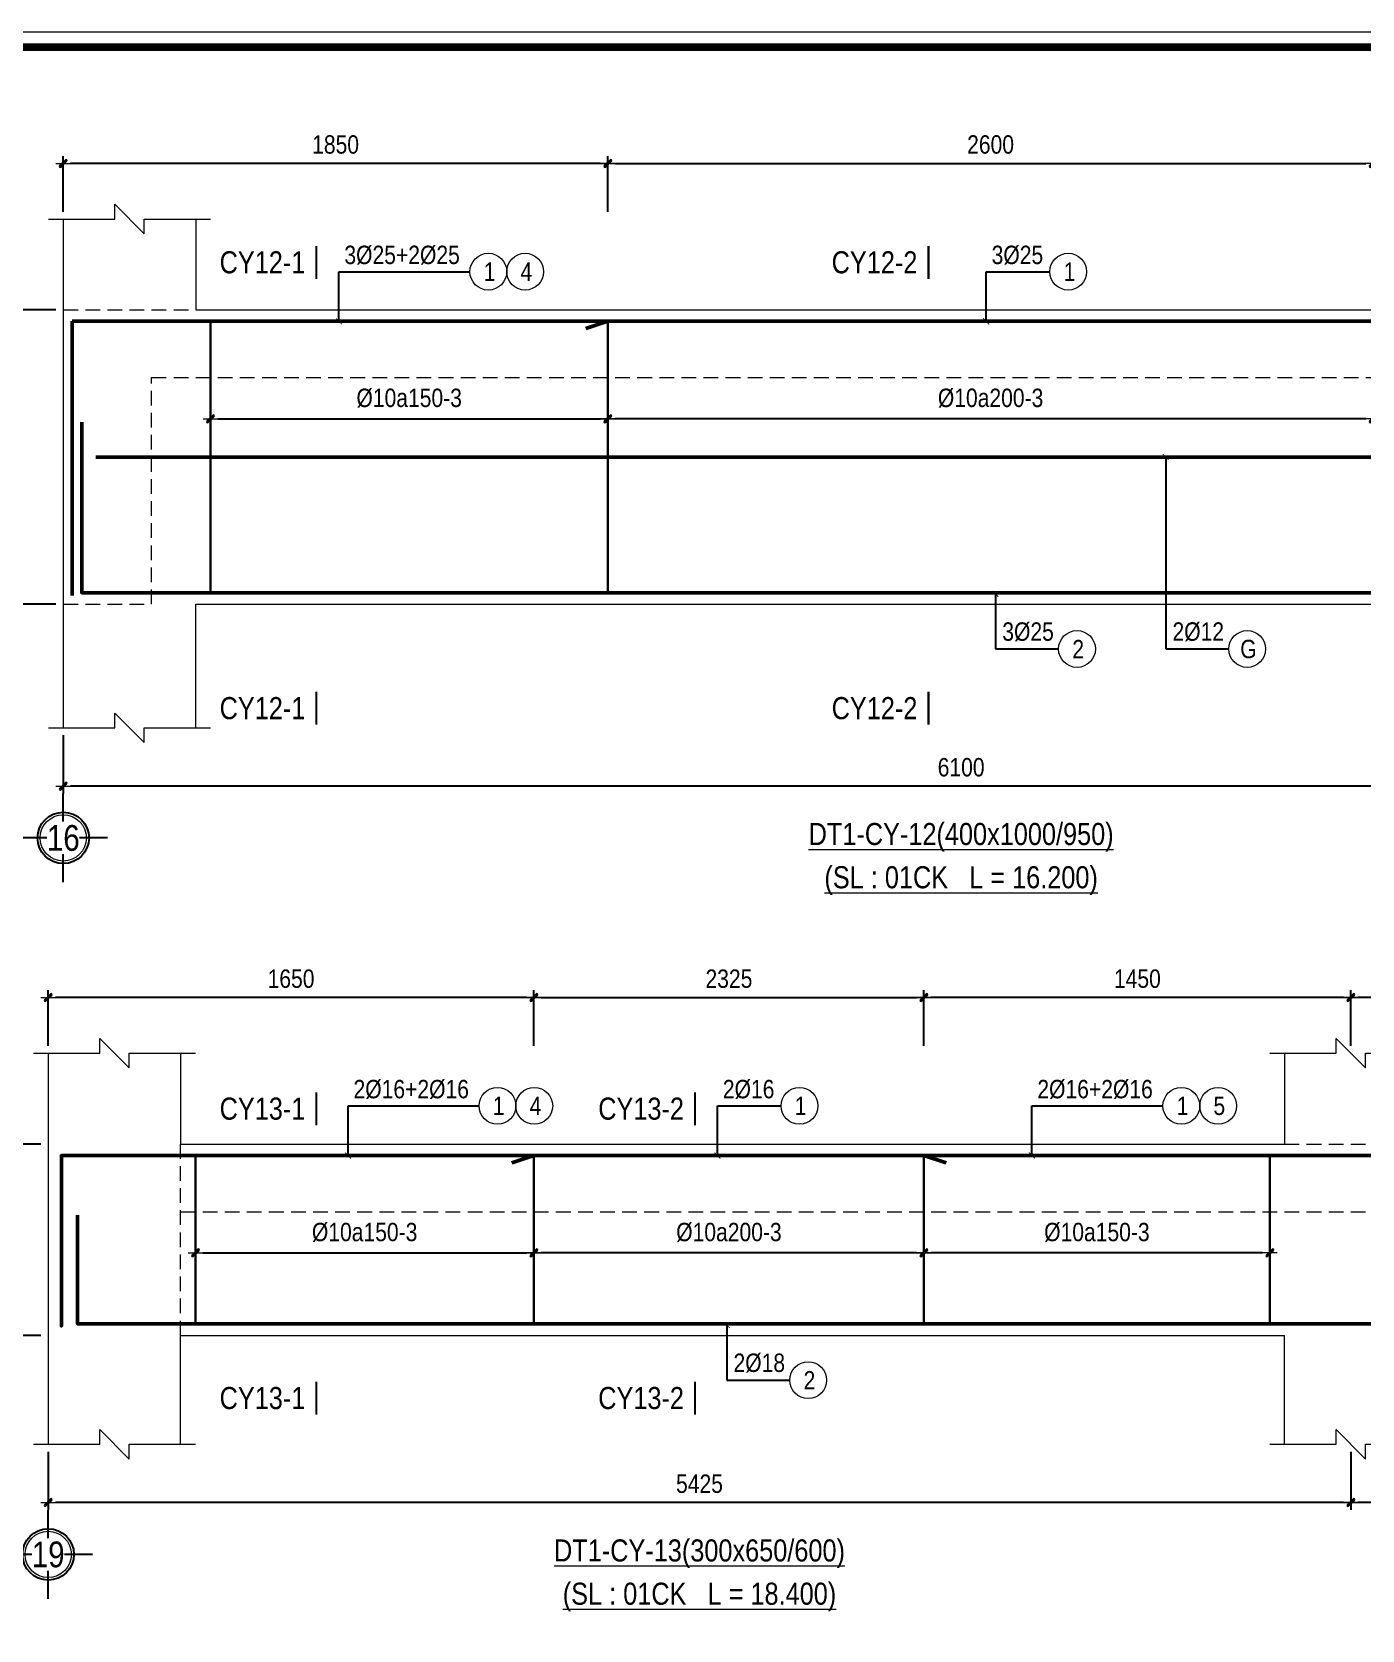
# Model space of a CAD drawing. Header units: millimetres. Extents: x 397144 to 8960116, y 345581 to 674207.
# Drawn here: x 5063751 to 5068269, y 611679 to 617107 of the extents above; entities that cross this region are included whole.
import ezdxf
from ezdxf.enums import TextEntityAlignment as Align

# ---------------------------------------------------------------- set-up
doc = ezdxf.new("R2010")
doc.units = ezdxf.units.MM
doc.header["$PDSIZE"] = -10
doc.linetypes.add('HIDDEN', pattern=[0.375, 0.25, -0.125])
doc.layers.get('0').update_dxf_attribs({"linetype": 'CONTINUOUS'})
doc.layers.get('Defpoints').update_dxf_attribs({"color": 12, "linetype": 'CONTINUOUS'})
for name, color, linetype, lineweight in [('2', 2, 'CONTINUOUS', 20), ('CDAI', 8, 'CONTINUOUS', 30), ('CTHEP', 2, 'CONTINUOUS', 50), ('DBAO', 3, 'CONTINUOUS', 20), ('DGIONG', 4, 'CONTINUOUS', 13), ('KTH', 150, 'CONTINUOUS', 5), ('Net khuat', 8, 'HIDDEN', 13), ('STICK', 1, 'CONTINUOUS', 9), ('TEXT', 7, 'CONTINUOUS', 15)]:
    doc.layers.add(name, color=color, linetype=linetype, lineweight=lineweight)
doc.layers.add('8', color=8, linetype='CONTINUOUS')
doc.styles.add('HELVECONDENSE', font='VHELVCN_0.TTF')
doc.styles.add('Star-HelCon', font='VHELVCN_0.TTF')
doc.styles.add('TTP-HelCon', font='VHELVCN_0.TTF')
doc.styles.add('VNI-HELVE-CONDENSE', font='VHELVCN_0.TTF')
doc.dimstyles.new('kc-25', dxfattribs={"dimtxt": 62.5, "dimasz": 20, "dimexe": 20, "dimexo": 50, "dimgap": 25, "dimtad": 3, "dimdec": 0, "dimzin": 0, "dimdsep": 46, "dimtxsty": 'VNI-HELVE-CONDENSE', "dimblk": 'DIM', "dimcen": 2.5, "dimclrd": 256, "dimclre": 154, "dimclrt": 7, "dimaunit": 1, "dimadec": 0, "dimazin": 0, "dimtfac": 1, "dimtdec": 0, "dimtix": 1, "dimtmove": 0, "dimatfit": 3, "dimldrblk": 'DOT', "dimfxl": 1, "dimtolj": 1, "dimtzin": 0, "dimarcsym": 0})
doc.dimstyles.new('TTP-25', dxfattribs={"dimscale": 25, "dimtxt": 2.5, "dimasz": 1, "dimexe": 1, "dimexo": 1, "dimgap": 0.09, "dimtad": 0, "dimdec": 4, "dimrnd": 5, "dimzin": 9, "dimdsep": 46, "dimtxsty": 'TTP-HelCon', "dimblk": 'Stick1', "dimcen": 0.09, "dimdle": 1.5, "dimclrd": 256, "dimclre": 256, "dimclrt": 7, "dimadec": 0, "dimazin": 0, "dimtfac": 1, "dimtdec": 4, "dimtmove": 0, "dimatfit": 3, "dimldrblk": '_ArchTick1', "dimfxl": 1, "dimtvp": 1, "dimtolj": 1, "dimtzin": 0, "dimarcsym": 0})

# ---------------------------------------------------------------- blocks, each defined once
blk = doc.blocks.new('DIM')
h = blk.add_hatch(color=1)
h.paths.add_polyline_path([(0.49, 0.29, 1), (0.29, 0.49), (-0.19, 0), (0.19, 0)])
h.paths.add_polyline_path([(0.19, 0), (-0.19, 0), (-0.49, -0.29, 1), (-0.29, -0.49)])
at = {"color": 9}
for p, q in [((-0.19, 0), (-1.5, 0)), ((0.19, 0), (1.5, 0))]:
    blk.add_line(p, q, dxfattribs=at)
at = {"color": 1}
for p, q in [((-0.49, -0.29), (0.29, 0.49)), ((-0.29, -0.49), (0.49, 0.29)), ((-0.19, 0), (0.19, 0))]:
    blk.add_line(p, q, dxfattribs=at)
blk.add_arc((-0.39, -0.39), 0.138, 135, 315, dxfattribs=at)
blk = doc.blocks.new('Stick1')
at = {"layer": 'STICK'}
h = blk.add_hatch(color=256, dxfattribs=at)
edge = h.paths.add_edge_path()
edge.add_line((0.3, 0.5), (-0.5, -0.3))
edge.add_arc((-0.4, -0.4), 0.141, 135, 315)
edge.add_line((-0.3, -0.5), (0.5, 0.3))
edge.add_arc((0.4, 0.4), 0.141, 315, 495)
blk.add_line((1, 0), (-1, 0), dxfattribs=at)
blk.add_lwpolyline([(0.3, 0.5), (-0.5, -0.3, 1), (-0.3, -0.5), (0.5, 0.3, 1), (0.3, 0.5, 1)], format="xyb", dxfattribs=at)
blk = doc.blocks.new('*D1346')
at = {"layer": 'Defpoints', "color": 0, "transparency": 16777216}
for p in [(5064357.6, 615932.9), (5065707.6, 615932.9), (5065707.6, 615792.9)]:
    blk.add_point(p, dxfattribs=at)
at = {"layer": 'KTH', "lineweight": -2, "transparency": 16777216}
for p, q in [((5064357.6, 615907.9), (5064357.6, 615767.9)), ((5065707.6, 615907.9), (5065707.6, 615767.9)), ((5064382.6, 615792.9), (5065682.6, 615792.9))]:
    blk.add_line(p, q, dxfattribs=at)
at = {"layer": 'KTH', "lineweight": -2, "transparency": 16777216, "xscale": 25, "yscale": 25, "zscale": 25, "rotation": 180}
blk.add_blockref('Stick1', (5064357.6, 615792.9), dxfattribs=at)
at = {"layer": 'KTH', "lineweight": -2, "transparency": 16777216, "xscale": 25, "yscale": 25, "zscale": 25}
blk.add_blockref('Stick1', (5065707.6, 615792.9), dxfattribs=at)
at = {"layer": 'KTH', "color": 7, "transparency": 16777216, "insert": (5065032.6, 615862.8), "char_height": 62.5, "attachment_point": 5, "style": 'TTP-HelCon'}
blk.add_mtext('\\A1;Þ10a150-3', dxfattribs=at)
blk = doc.blocks.new('_ArchTick1')
at = {"color": 0, "const_width": 3.81}
blk.add_lwpolyline([(-12.7, -12.7), (12.7, 12.7)], dxfattribs=at)
blk = doc.blocks.new('*D1347')
at = {"layer": 'Defpoints', "color": 0, "transparency": 16777216}
for p in [(5063857.6, 616660.3), (5063857.6, 616471.3), (5065707.6, 616471.3)]:
    blk.add_point(p, dxfattribs=at)
at = {"layer": 'KTH', "lineweight": -2, "transparency": 16777216}
for p, q in [((5063857.6, 616496.3), (5063857.6, 616685.3)), ((5065682.6, 616660.3), (5063882.6, 616660.3)), ((5065707.6, 616496.3), (5065707.6, 616685.3))]:
    blk.add_line(p, q, dxfattribs=at)
at = {"layer": 'KTH', "lineweight": -2, "transparency": 16777216, "xscale": 25, "yscale": 25, "zscale": 25, "rotation": 180}
blk.add_blockref('Stick1', (5063857.6, 616660.3), dxfattribs=at)
at = {"layer": 'KTH', "lineweight": -2, "transparency": 16777216, "xscale": 25, "yscale": 25, "zscale": 25}
blk.add_blockref('Stick1', (5065707.6, 616660.3), dxfattribs=at)
at = {"layer": 'KTH', "color": 7, "transparency": 16777216, "insert": (5064782.6, 616724.2), "char_height": 62.5, "attachment_point": 5, "style": 'TTP-HelCon'}
blk.add_mtext('\\A1;1850', dxfattribs=at)
blk = doc.blocks.new('*D1348')
at = {"layer": 'Defpoints', "color": 0, "transparency": 16777216}
for p in [(5063857.6, 616162.9), (5063607.6, 615162.9), (5063857.6, 615162.9)]:
    blk.add_point(p, dxfattribs=at)
at = {"layer": 'KTH', "lineweight": -2, "transparency": 16777216}
for p, q in [((5063832.6, 616162.9), (5063582.6, 616162.9)), ((5063607.6, 616137.9), (5063607.6, 615187.9)), ((5063832.6, 615162.9), (5063582.6, 615162.9))]:
    blk.add_line(p, q, dxfattribs=at)
at = {"layer": 'KTH', "lineweight": -2, "transparency": 16777216, "xscale": 25, "yscale": 25, "zscale": 25}
for p, rotation in [((5063607.6, 616162.9), 90), ((5063607.6, 615162.9), 270)]:
    blk.add_blockref('Stick1', p, dxfattribs=dict(at, rotation=rotation))
at = {"layer": 'KTH', "color": 7, "transparency": 16777216, "insert": (5063543.8, 615662.9), "char_height": 62.5, "attachment_point": 5, "rotation": 90, "style": 'TTP-HelCon'}
blk.add_mtext('\\A1;1000', dxfattribs=at)
blk = doc.blocks.new('*D1349')
at = {"layer": 'Defpoints', "color": 0, "transparency": 16777216}
for p in [(5063857.6, 614742.9), (5069957.6, 614742.9), (5063857.6, 614544.9)]:
    blk.add_point(p, dxfattribs=at)
at = {"layer": 'KTH', "lineweight": -2, "transparency": 16777216}
for p, q in [((5063857.6, 614717.9), (5063857.6, 614519.9)), ((5069957.6, 614717.9), (5069957.6, 614519.9)), ((5069932.6, 614544.9), (5063882.6, 614544.9))]:
    blk.add_line(p, q, dxfattribs=at)
at = {"layer": 'KTH', "lineweight": -2, "transparency": 16777216, "xscale": 25, "yscale": 25, "zscale": 25, "rotation": 180}
blk.add_blockref('Stick1', (5063857.6, 614544.9), dxfattribs=at)
at = {"layer": 'KTH', "lineweight": -2, "transparency": 16777216, "xscale": 25, "yscale": 25, "zscale": 25}
blk.add_blockref('Stick1', (5069957.6, 614544.9), dxfattribs=at)
at = {"layer": 'KTH', "color": 7, "transparency": 16777216, "insert": (5066907.6, 614608.8), "char_height": 62.5, "attachment_point": 5, "style": 'TTP-HelCon'}
blk.add_mtext('\\A1;6100', dxfattribs=at)
blk = doc.blocks.new('*D1360')
at = {"layer": 'Defpoints', "color": 0, "transparency": 16777216}
for p in [(5068307.6, 616660.3), (5065707.6, 616471.3), (5068307.6, 616471.3)]:
    blk.add_point(p, dxfattribs=at)
at = {"layer": 'KTH', "lineweight": -2, "transparency": 16777216}
for p, q in [((5065707.6, 616496.3), (5065707.6, 616685.3)), ((5065732.6, 616660.3), (5068282.6, 616660.3)), ((5068307.6, 616496.3), (5068307.6, 616685.3))]:
    blk.add_line(p, q, dxfattribs=at)
at = {"layer": 'KTH', "lineweight": -2, "transparency": 16777216, "xscale": 25, "yscale": 25, "zscale": 25, "rotation": 180}
blk.add_blockref('Stick1', (5065707.6, 616660.3), dxfattribs=at)
at = {"layer": 'KTH', "lineweight": -2, "transparency": 16777216, "xscale": 25, "yscale": 25, "zscale": 25}
blk.add_blockref('Stick1', (5068307.6, 616660.3), dxfattribs=at)
at = {"layer": 'KTH', "color": 7, "transparency": 16777216, "insert": (5067007.6, 616724.2), "char_height": 62.5, "attachment_point": 5, "style": 'TTP-HelCon'}
blk.add_mtext('\\A1;2600', dxfattribs=at)
blk = doc.blocks.new('*D1363')
at = {"layer": 'Defpoints', "color": 0, "transparency": 16777216}
for p in [(5065707.6, 615932.9), (5068307.6, 615932.9), (5065707.6, 615792.9)]:
    blk.add_point(p, dxfattribs=at)
at = {"layer": 'KTH', "lineweight": -2, "transparency": 16777216}
for p, q in [((5065707.6, 615907.9), (5065707.6, 615767.9)), ((5068307.6, 615907.9), (5068307.6, 615767.9)), ((5068282.6, 615792.9), (5065732.6, 615792.9))]:
    blk.add_line(p, q, dxfattribs=at)
at = {"layer": 'KTH', "lineweight": -2, "transparency": 16777216, "xscale": 25, "yscale": 25, "zscale": 25, "rotation": 180}
blk.add_blockref('Stick1', (5065707.6, 615792.9), dxfattribs=at)
at = {"layer": 'KTH', "lineweight": -2, "transparency": 16777216, "xscale": 25, "yscale": 25, "zscale": 25}
blk.add_blockref('Stick1', (5068307.6, 615792.9), dxfattribs=at)
at = {"layer": 'KTH', "color": 7, "transparency": 16777216, "insert": (5067007.6, 615862.8), "char_height": 62.5, "attachment_point": 5, "style": 'TTP-HelCon'}
blk.add_mtext('\\A1;Þ10a200-3', dxfattribs=at)
blk = doc.blocks.new('dau truc')
blk.add_circle((0, 0), 180)
at = {"layer": '8'}
for p, q in [((0, 127), (0, 345)), ((-127, 0), (-345, 0)), ((345, 0), (127, 0)), ((0, -345), (0, -127))]:
    blk.add_line(p, q, dxfattribs=at)
blk.add_circle((0, 0), 200, dxfattribs=at)
at = {"layer": 'TEXT', "style": 'HELVECONDENSE'}
blk.add_attdef('A', text='', height=233, dxfattribs=at).set_placement((0, 0), align=Align.MIDDLE)
blk = doc.blocks.new('*D1393')
at = {"layer": 'Defpoints', "color": 0, "transparency": 16777216}
for p in [(5064306.3, 613016.8), (5065456.3, 613033.3), (5065456.3, 612959.3)]:
    blk.add_point(p, dxfattribs=at)
at = {"layer": 'KTH', "lineweight": -2, "transparency": 16777216}
for p, q in [((5065456.3, 613008.3), (5065456.3, 612934.3)), ((5064306.3, 612991.8), (5064306.3, 612934.3)), ((5064331.3, 612959.3), (5065431.3, 612959.3))]:
    blk.add_line(p, q, dxfattribs=at)
at = {"layer": 'KTH', "lineweight": -2, "transparency": 16777216, "xscale": 25, "yscale": 25, "zscale": 25, "rotation": 180}
blk.add_blockref('Stick1', (5064306.3, 612959.3), dxfattribs=at)
at = {"layer": 'KTH', "lineweight": -2, "transparency": 16777216, "xscale": 25, "yscale": 25, "zscale": 25}
blk.add_blockref('Stick1', (5065456.3, 612959.3), dxfattribs=at)
at = {"layer": 'KTH', "color": 7, "transparency": 16777216, "insert": (5064881.3, 613029.3), "char_height": 62.5, "attachment_point": 5, "style": 'TTP-HelCon'}
blk.add_mtext('\\A1;Þ10a150-3', dxfattribs=at)
blk = doc.blocks.new('*D1394')
at = {"layer": 'Defpoints', "color": 0, "transparency": 16777216}
for p in [(5065456.3, 613033.3), (5066781.3, 613029.4), (5065456.3, 612959.3)]:
    blk.add_point(p, dxfattribs=at)
at = {"layer": 'KTH', "lineweight": -2, "transparency": 16777216}
for p, q in [((5065456.3, 613008.3), (5065456.3, 612934.3)), ((5066781.3, 613004.4), (5066781.3, 612934.3)), ((5066756.3, 612959.3), (5065481.3, 612959.3))]:
    blk.add_line(p, q, dxfattribs=at)
at = {"layer": 'KTH', "lineweight": -2, "transparency": 16777216, "xscale": 25, "yscale": 25, "zscale": 25, "rotation": 180}
blk.add_blockref('Stick1', (5065456.3, 612959.3), dxfattribs=at)
at = {"layer": 'KTH', "lineweight": -2, "transparency": 16777216, "xscale": 25, "yscale": 25, "zscale": 25}
blk.add_blockref('Stick1', (5066781.3, 612959.3), dxfattribs=at)
at = {"layer": 'KTH', "color": 7, "transparency": 16777216, "insert": (5066118.8, 613029.3), "char_height": 62.5, "attachment_point": 5, "style": 'TTP-HelCon'}
blk.add_mtext('\\A1;Þ10a200-3', dxfattribs=at)
blk = doc.blocks.new('*D1395')
at = {"layer": 'Defpoints', "color": 0, "transparency": 16777216}
for p in [(5063806.3, 613826.7), (5063806.3, 613637.7), (5065456.3, 613637.7)]:
    blk.add_point(p, dxfattribs=at)
at = {"layer": 'KTH', "lineweight": -2, "transparency": 16777216}
for p, q in [((5063806.3, 613662.7), (5063806.3, 613851.7)), ((5065431.3, 613826.7), (5063831.3, 613826.7)), ((5065456.3, 613662.7), (5065456.3, 613851.7))]:
    blk.add_line(p, q, dxfattribs=at)
at = {"layer": 'KTH', "lineweight": -2, "transparency": 16777216, "xscale": 25, "yscale": 25, "zscale": 25, "rotation": 180}
blk.add_blockref('Stick1', (5063806.3, 613826.7), dxfattribs=at)
at = {"layer": 'KTH', "lineweight": -2, "transparency": 16777216, "xscale": 25, "yscale": 25, "zscale": 25}
blk.add_blockref('Stick1', (5065456.3, 613826.7), dxfattribs=at)
at = {"layer": 'KTH', "color": 7, "transparency": 16777216, "insert": (5064631.3, 613890.6), "char_height": 62.5, "attachment_point": 5, "style": 'TTP-HelCon'}
blk.add_mtext('\\A1;1650', dxfattribs=at)
blk = doc.blocks.new('*D1396')
at = {"layer": 'Defpoints', "color": 0, "transparency": 16777216}
for p in [(5063806.3, 613329.4), (5063556.3, 612679.4), (5063806.3, 612679.4)]:
    blk.add_point(p, dxfattribs=at)
at = {"layer": 'KTH', "lineweight": -2, "transparency": 16777216}
for p, q in [((5063781.3, 613329.4), (5063531.3, 613329.4)), ((5063556.3, 613304.4), (5063556.3, 612704.4)), ((5063781.3, 612679.4), (5063531.3, 612679.4))]:
    blk.add_line(p, q, dxfattribs=at)
at = {"layer": 'KTH', "lineweight": -2, "transparency": 16777216, "xscale": 25, "yscale": 25, "zscale": 25}
for p, rotation in [((5063556.3, 613329.4), 90), ((5063556.3, 612679.4), 270)]:
    blk.add_blockref('Stick1', p, dxfattribs=dict(at, rotation=rotation))
at = {"layer": 'KTH', "color": 7, "transparency": 16777216, "insert": (5063492.5, 613004.4), "char_height": 62.5, "attachment_point": 5, "rotation": 90, "style": 'TTP-HelCon'}
blk.add_mtext('\\A1;650', dxfattribs=at)
blk = doc.blocks.new('*D1397')
at = {"layer": 'Defpoints', "color": 0, "transparency": 16777216}
for p in [(5063806.3, 612309.4), (5068231.3, 612309.4), (5063806.3, 612111.4)]:
    blk.add_point(p, dxfattribs=at)
at = {"layer": 'KTH', "lineweight": -2, "transparency": 16777216}
for p, q in [((5063806.3, 612284.4), (5063806.3, 612086.4)), ((5068231.3, 612284.4), (5068231.3, 612086.4)), ((5068206.3, 612111.4), (5063831.3, 612111.4))]:
    blk.add_line(p, q, dxfattribs=at)
at = {"layer": 'KTH', "lineweight": -2, "transparency": 16777216, "xscale": 25, "yscale": 25, "zscale": 25, "rotation": 180}
blk.add_blockref('Stick1', (5063806.3, 612111.4), dxfattribs=at)
at = {"layer": 'KTH', "lineweight": -2, "transparency": 16777216, "xscale": 25, "yscale": 25, "zscale": 25}
blk.add_blockref('Stick1', (5068231.3, 612111.4), dxfattribs=at)
at = {"layer": 'KTH', "color": 7, "transparency": 16777216, "insert": (5066018.8, 612175.2), "char_height": 62.5, "attachment_point": 5, "style": 'TTP-HelCon'}
blk.add_mtext('\\A1;{\\C1;5425}', dxfattribs=at)
blk = doc.blocks.new('*D1398')
at = {"layer": 'Defpoints', "color": 0, "transparency": 16777216}
for p in [(5066781.3, 613826.7), (5065456.3, 613637.7), (5066781.3, 613637.7)]:
    blk.add_point(p, dxfattribs=at)
at = {"layer": 'KTH', "lineweight": -2, "transparency": 16777216}
for p, q in [((5065456.3, 613662.7), (5065456.3, 613851.7)), ((5065481.3, 613826.7), (5066756.3, 613826.7)), ((5066781.3, 613662.7), (5066781.3, 613851.7))]:
    blk.add_line(p, q, dxfattribs=at)
at = {"layer": 'KTH', "lineweight": -2, "transparency": 16777216, "xscale": 25, "yscale": 25, "zscale": 25, "rotation": 180}
blk.add_blockref('Stick1', (5065456.3, 613826.7), dxfattribs=at)
at = {"layer": 'KTH', "lineweight": -2, "transparency": 16777216, "xscale": 25, "yscale": 25, "zscale": 25}
blk.add_blockref('Stick1', (5066781.3, 613826.7), dxfattribs=at)
at = {"layer": 'KTH', "color": 7, "transparency": 16777216, "insert": (5066118.8, 613890.6), "char_height": 62.5, "attachment_point": 5, "style": 'TTP-HelCon'}
blk.add_mtext('\\A1;{\\C1;2325}', dxfattribs=at)
blk = doc.blocks.new('*D1399')
at = {"layer": 'Defpoints', "color": 0, "transparency": 16777216}
for p in [(5066781.3, 613826.7), (5066781.3, 613637.7), (5068231.3, 613637.7)]:
    blk.add_point(p, dxfattribs=at)
at = {"layer": 'KTH', "lineweight": -2, "transparency": 16777216}
for p, q in [((5066781.3, 613662.7), (5066781.3, 613851.7)), ((5068206.3, 613826.7), (5066806.3, 613826.7)), ((5068231.3, 613662.7), (5068231.3, 613851.7))]:
    blk.add_line(p, q, dxfattribs=at)
at = {"layer": 'KTH', "lineweight": -2, "transparency": 16777216, "xscale": 25, "yscale": 25, "zscale": 25, "rotation": 180}
blk.add_blockref('Stick1', (5066781.3, 613826.7), dxfattribs=at)
at = {"layer": 'KTH', "lineweight": -2, "transparency": 16777216, "xscale": 25, "yscale": 25, "zscale": 25}
blk.add_blockref('Stick1', (5068231.3, 613826.7), dxfattribs=at)
at = {"layer": 'KTH', "color": 7, "transparency": 16777216, "insert": (5067506.3, 613890.6), "char_height": 62.5, "attachment_point": 5, "style": 'TTP-HelCon'}
blk.add_mtext('\\A1;1450', dxfattribs=at)
blk = doc.blocks.new('*D1400')
at = {"layer": 'Defpoints', "color": 0, "transparency": 16777216}
for p in [(5068231.3, 613826.7), (5068231.3, 613637.7), (5069781.3, 613637.7)]:
    blk.add_point(p, dxfattribs=at)
at = {"layer": 'KTH', "lineweight": -2, "transparency": 16777216}
for p, q in [((5068231.3, 613662.7), (5068231.3, 613851.7)), ((5069756.3, 613826.7), (5068256.3, 613826.7)), ((5069781.3, 613662.7), (5069781.3, 613851.7))]:
    blk.add_line(p, q, dxfattribs=at)
at = {"layer": 'KTH', "lineweight": -2, "transparency": 16777216, "xscale": 25, "yscale": 25, "zscale": 25, "rotation": 180}
blk.add_blockref('Stick1', (5068231.3, 613826.7), dxfattribs=at)
at = {"layer": 'KTH', "lineweight": -2, "transparency": 16777216, "xscale": 25, "yscale": 25, "zscale": 25}
blk.add_blockref('Stick1', (5069781.3, 613826.7), dxfattribs=at)
at = {"layer": 'KTH', "color": 7, "transparency": 16777216, "insert": (5069006.3, 613890.6), "char_height": 62.5, "attachment_point": 5, "style": 'TTP-HelCon'}
blk.add_mtext('\\A1;1550', dxfattribs=at)
blk = doc.blocks.new('*D1403')
at = {"layer": 'Defpoints', "color": 0, "transparency": 16777216}
for p in [(5068231.3, 612309.4), (5073281.3, 612309.4), (5068231.3, 612111.4)]:
    blk.add_point(p, dxfattribs=at)
at = {"layer": 'KTH', "lineweight": -2, "transparency": 16777216}
for p, q in [((5068231.3, 612284.4), (5068231.3, 612086.4)), ((5073281.3, 612284.4), (5073281.3, 612086.4)), ((5073256.3, 612111.4), (5068256.3, 612111.4))]:
    blk.add_line(p, q, dxfattribs=at)
at = {"layer": 'KTH', "lineweight": -2, "transparency": 16777216, "xscale": 25, "yscale": 25, "zscale": 25, "rotation": 180}
blk.add_blockref('Stick1', (5068231.3, 612111.4), dxfattribs=at)
at = {"layer": 'KTH', "lineweight": -2, "transparency": 16777216, "xscale": 25, "yscale": 25, "zscale": 25}
blk.add_blockref('Stick1', (5073281.3, 612111.4), dxfattribs=at)
at = {"layer": 'KTH', "color": 7, "transparency": 16777216, "insert": (5070756.3, 612175.2), "char_height": 62.5, "attachment_point": 5, "style": 'TTP-HelCon'}
blk.add_mtext('\\A1;5050', dxfattribs=at)
blk = doc.blocks.new('*D1405')
at = {"layer": 'Defpoints', "color": 0, "transparency": 16777216}
for p in [(5066781.3, 613033.3), (5067956.3, 613016.8), (5066781.3, 612959.3)]:
    blk.add_point(p, dxfattribs=at)
at = {"layer": 'KTH', "lineweight": -2, "transparency": 16777216}
for p, q in [((5066781.3, 613008.3), (5066781.3, 612934.3)), ((5067931.3, 612959.3), (5066806.3, 612959.3)), ((5067956.3, 612991.8), (5067956.3, 612934.3))]:
    blk.add_line(p, q, dxfattribs=at)
at = {"layer": 'KTH', "lineweight": -2, "transparency": 16777216, "xscale": 25, "yscale": 25, "zscale": 25, "rotation": 180}
blk.add_blockref('Stick1', (5066781.3, 612959.3), dxfattribs=at)
at = {"layer": 'KTH', "lineweight": -2, "transparency": 16777216, "xscale": 25, "yscale": 25, "zscale": 25}
blk.add_blockref('Stick1', (5067956.3, 612959.3), dxfattribs=at)
at = {"layer": 'KTH', "color": 7, "transparency": 16777216, "insert": (5067368.8, 613029.3), "char_height": 62.5, "attachment_point": 5, "style": 'TTP-HelCon'}
blk.add_mtext('\\A1;Þ10a150-3', dxfattribs=at)
blk = doc.blocks.new('MC')
at = {"layer": 'CTHEP', "const_width": 10}
blk.add_lwpolyline([(0, 150), (0, 0)], dxfattribs=at)
at = {"layer": 'TEXT', "style": 'TTP-HelCon'}
blk.add_attdef('A', text='', height=100, dxfattribs=at).set_placement((-50, 25.5), align=Align.RIGHT)
blk = doc.blocks.new('CHG_XX_Khung ten')
blk.add_lwpolyline([(15, 579), (826, 579), (826, 15), (15, 15)], close=True)
at = {"color": 4, "linetype": 'Continuous', "const_width": 1}
blk.add_lwpolyline([(17, 577), (824, 577), (824, 17), (17, 17)], close=True, dxfattribs=at)

msp = doc.modelspace()

# ---------------------------------------------------------------- linework, layer by layer
at = {"layer": 'CDAI', "ltscale": 52.5}
for p, q in [((5064357.63714, 616123.92537), (5064357.63714, 615201.92537)), ((5065707.63714, 616123.92537), (5065707.63714, 615201.92537)), ((5064306.32778, 613294.35258), (5064306.32778, 612714.35258)), ((5065456.32778, 613294.35258), (5065456.32778, 612714.35258)), ((5066781.32778, 613294.35258), (5066781.32778, 612714.35258)), ((5067956.32778, 613294.35258), (5067956.32778, 612714.35258))]:
    msp.add_line(p, q, dxfattribs=at)
at = {"layer": 'CTHEP'}
for p, q in [((5063887.63714, 615192.60542), (5063887.63714, 616123.92537)), ((5065632.63714, 616098.92537), (5065707.63714, 616123.92537)), ((5063968.40801, 615662.92537), (5079943.55628, 615662.92537)), ((5065381.32778, 613265.35258), (5065456.32778, 613290.35258)), ((5066856.32778, 613265.35258), (5066781.32778, 613290.35258))]:
    msp.add_line(p, q, dxfattribs=at)
for points in [[(5080027.63712, 616123.92537), (5063887.63714, 616123.92537)], [(5063920.43475, 615781.48584), (5063920.43475, 615201.92537), (5079987.88124, 615201.92537)], [(5080156.32778, 612716.08509), (5080156.32778, 612716.08509), (5080156.32778, 613290.35258), (5063851.32778, 613290.35258), (5063851.32778, 612711.05584), (5063851.32778, 612711.05584)], [(5063906.32778, 613087.43676), (5063906.32778, 612718.35258), (5080106.32778, 612718.35258), (5080106.32778, 613079.63892)]]:
    msp.add_lwpolyline(points, dxfattribs=at)
at = {"layer": 'DBAO'}
for points in [[(5063857.63714, 616471.31971), (5063857.63714, 616162.92537), (5063857.63714, 616162.92537), (5063857.63714, 615162.92537), (5063857.63714, 615162.92537), (5063857.63714, 614742.92537)], [(5064307.63714, 616471.31971), (5064307.63714, 616162.92537), (5069707.63714, 616162.92537)], [(5064307.63714, 614742.92537), (5064307.63714, 615162.92537), (5069707.63714, 615162.92537)], [(5063806.32778, 613637.74692), (5063806.32778, 613329.35258), (5063806.32778, 613329.35258), (5063806.32778, 612679.35258), (5063806.32778, 612679.35258), (5063806.32778, 612309.35258)], [(5064256.32778, 613637.74692), (5064256.32778, 613329.35258), (5068006.32778, 613329.35258)], [(5068006.32778, 613637.74692), (5068006.32778, 613329.35258)], [(5064256.32778, 612309.35258), (5064256.32778, 612679.35258), (5068006.32778, 612679.35258)], [(5068006.32778, 612309.35258), (5068006.32778, 612679.35258)]]:
    msp.add_lwpolyline(points, dxfattribs=at)
at = {"layer": 'DGIONG'}
for points in [[(5063807.63714, 616471.31971), (5064032.63714, 616471.31971), (5064032.63714, 616521.31971), (5064132.63714, 616421.31971), (5064132.63714, 616471.31971), (5064357.63714, 616471.31971)], [(5063807.63714, 614742.92537), (5064032.63714, 614742.92537), (5064032.63714, 614792.92537), (5064132.63714, 614692.92537), (5064132.63714, 614742.92537), (5064357.63714, 614742.92537)], [(5063756.32778, 613637.74692), (5063981.32778, 613637.74692), (5063981.32778, 613687.74692), (5064081.32778, 613587.74692), (5064081.32778, 613637.74692), (5064306.32778, 613637.74692)], [(5067956.32778, 613637.74692), (5068181.32778, 613637.74692), (5068181.32778, 613687.74692), (5068281.32778, 613587.74692), (5068281.32778, 613637.74692), (5068506.32778, 613637.74692)], [(5063756.32778, 612309.35258), (5063981.32778, 612309.35258), (5063981.32778, 612359.35258), (5064081.32778, 612259.35258), (5064081.32778, 612309.35258), (5064306.32778, 612309.35258)], [(5067956.32778, 612309.35258), (5068181.32778, 612309.35258), (5068181.32778, 612359.35258), (5068281.32778, 612259.35258), (5068281.32778, 612309.35258), (5068506.32778, 612309.35258)]]:
    msp.add_lwpolyline(points, dxfattribs=at)
for centre in [(5065301.47929, 616292.43448), (5065426.47929, 616292.43448), (5067271.33745, 616292.43448), (5067301.19855, 615010.88111), (5067879.33711, 615010.88111), (5065332.53146, 613458.86169), (5065457.53146, 613458.86169), (5066358.2353, 613458.86169), (5067655.53146, 613458.86169), (5067780.53146, 613458.86169), (5066388.0964, 612527.30832)]:
    msp.add_circle(centre, 62.5, dxfattribs=at)
at = {"layer": 'Net khuat', "ltscale": 200}
for p, q in [((5063857.63714, 616162.92537), (5064307.63714, 616162.92537)), ((5064256.32778, 612679.35258), (5064256.32778, 613329.35258)), ((5068006.32778, 613329.35258), (5068456.32778, 613329.35258)), ((5064256.32778, 613099.35258), (5079756.32778, 613099.35258))]:
    msp.add_line(p, q, dxfattribs=at)
msp.add_lwpolyline([(5063857.63714, 615162.92537), (5063857.63714, 615162.92537), (5064157.63714, 615162.92537), (5064157.63714, 615932.92537), (5079757.63713, 615932.92537), (5079757.63713, 615162.92537), (5079757.63713, 615162.92537), (5080057.63713, 615162.92537)], dxfattribs=at)

# ---------------------------------------------------------------- block references
at = {"xscale": 0.75, "yscale": 0.75, "zscale": 0.75}
for p, values in [((5064717.40286, 616267.73748), {'A': 'CY12-1'}), ((5066796.46796, 616267.73748), {'A': 'CY12-2'}), ((5064717.40286, 614753.36527), {'A': 'CY12-1'}), ((5066796.46796, 614753.36527), {'A': 'CY12-2'}), ((5064717.40286, 613392.9542), {'A': 'CY13-1'}), ((5066003.54344, 613392.9542), {'A': 'CY13-2'}), ((5064717.40286, 612410.00852), {'A': 'CY13-1'}), ((5066003.54344, 612410.00852), {'A': 'CY13-2'})]:
    msp.add_blockref('MC', p, dxfattribs=at).add_auto_attribs(values)
at = {"layer": '2', "ltscale": 300}
ref = msp.add_blockref('dau truc', (5063857.63714, 614369.08296), dxfattribs=dict(at, xscale=0.4367131292819977, yscale=0.4367131292819977, zscale=0.4367131292819977))
ref.add_attrib('A', '16', dxfattribs={"layer": 'TEXT', "height": 87.5, "style": 'HELVECONDENSE'}).set_placement((5063857.63714, 614369.08296), align=Align.MIDDLE)
ref = msp.add_blockref('dau truc', (5063806.32778, 611935.51017), dxfattribs=dict(at, xscale=0.4367131292819977, yscale=0.4367131292819977, zscale=0.4367131292819977))
ref.add_attrib('A', '19', dxfattribs={"layer": 'TEXT', "height": 87.5, "style": 'HELVECONDENSE'}).set_placement((5063806.32778, 611935.51017), align=Align.MIDDLE)

# ---------------------------------------------------------------- texts
at = {"layer": 'TEXT', "style": 'TTP-HelCon'}
for s, p in [('3Þ25+2Þ25', (5064812.47727, 616318.28742, 0)), ('3Þ25', (5067011.21356, 616318.28742, 0)), ('3Þ25', (5067047.39068, 615038.77817, 0)), ('2Þ12', (5067625.52925, 615038.77817, 0)), ('2Þ16+2Þ16', (5064843.52944, 613484.71463, 0)), ('2Þ16', (5066098.11141, 613484.71463, 0)), ('2Þ16+2Þ16', (5067166.52944, 613484.71463, 0)), ('2Þ18', (5066134.28853, 612555.20538, 0))]:
    msp.add_text(s, height=62.5, dxfattribs=at).set_placement(p)
at = {"layer": 'TEXT', "style": 'Star-HelCon'}
for s, p in [('1', (5065305.64595, 616292.43448)), ('4', (5065430.64595, 616292.43448)), ('1', (5067275.50412, 616292.43448)), ('2', (5067305.36521, 615010.88111)), ('G', (5067883.50378, 615010.88111)), ('1', (5065336.69812, 613458.86169)), ('4', (5065461.69812, 613458.86169)), ('1', (5066362.40197, 613458.86169)), ('1', (5067659.69812, 613458.86169)), ('5', (5067784.69812, 613458.86169)), ('2', (5066392.26306, 612527.30832))]:
    msp.add_text(s, height=62.5, dxfattribs=at).set_placement(p, align=Align.MIDDLE)
at = {"layer": 'TEXT', "style": 'TTP-HelCon'}
for s, p in [('%%UDT1-CY-12(400x1000/950)', (5066907.63714, 614344.9475)), ('%%U(SL : 01CK   L = 16.200)', (5066907.63714, 614198.0529)), ('%%UDT1-CY-13(300x650/600)', (5066018.82778, 611911.37471)), ('%%U(SL : 01CK   L = 18.400)', (5066018.82778, 611764.48011))]:
    msp.add_text(s, height=75, dxfattribs=at).set_placement(p, align=Align.CENTER)

# ---------------------------------------------------------------- dimensions: what is measured, and where the dimension line sits
at = {"layer": 'KTH'}
for base, p1, p2, picture, middle in [((5063857.63714, 616660.31971), (5065707.63714, 616471.31971), (5063857.63714, 616471.31971), '*D1347', (5064782.63714, 616724.15304)), ((5063857.63714, 614544.9475), (5069957.63714, 614742.92537), (5063857.63714, 614742.92537), '*D1349', (5066907.63714, 614608.78083)), ((5063806.32778, 613826.74692), (5065456.32778, 613637.74692), (5063806.32778, 613637.74692), '*D1395', (5064631.32778, 613890.58025)), ((5066781.32778, 613826.74692), (5068231.32778, 613637.74692), (5066781.32778, 613637.74692), '*D1399', (5067506.32778, 613890.58025)), ((5068231.32778, 613826.74692), (5069781.32778, 613637.74692), (5068231.32778, 613637.74692), '*D1400', (5069006.32778, 613890.58025)), ((5068231.32778, 612111.37471), (5073281.32778, 612309.35258), (5068231.32778, 612309.35258), '*D1403', (5070756.32778, 612175.20804))]:
    dim = msp.add_linear_dim(base=base, p1=p1, p2=p2, dimstyle='TTP-25', override={"dimtmove": 1}, dxfattribs=at)
    dim.commit()
    dim.dimension.update_dxf_attribs({"geometry": picture, "text_midpoint": middle})
for base, p1, p2, angle, picture, middle in [((5068307.63714, 616660.31971), (5065707.63714, 616471.31971), (5068307.63714, 616471.31971), 180, '*D1360', (5067007.63714, 616724.15304)), ((5063607.63714, 615162.92537), (5063857.63714, 616162.92537), (5063857.63714, 615162.92537), 270, '*D1348', (5063543.8038, 615662.92537)), ((5063556.32778, 612679.35258), (5063806.32778, 613329.35258), (5063806.32778, 612679.35258), 270, '*D1396', (5063492.49445, 613004.35258))]:
    dim = msp.add_linear_dim(base=base, p1=p1, p2=p2, angle=angle, dimstyle='TTP-25', override={"dimtmove": 1}, dxfattribs=at)
    dim.commit()
    dim.dimension.update_dxf_attribs({"geometry": picture, "text_midpoint": middle})
for base, p1, p2, text, picture, middle in [((5065707.63714, 615792.91219), (5064357.63714, 615932.92537), (5065707.63714, 615932.92537), 'Þ10a150-3', '*D1346', (5065032.63714, 615862.82885)), ((5065456.32778, 612959.3394), (5064306.32778, 613016.81275), (5065456.32778, 613033.33941), 'Þ10a150-3', '*D1393', (5064881.32778, 613029.25607)), ((5063806.32778, 612111.37471), (5068231.32778, 612309.35258), (5063806.32778, 612309.35258), '{\\C1;5425}', '*D1397', (5066018.82778, 612175.20804))]:
    dim = msp.add_linear_dim(base=base, p1=p1, p2=p2, text=text, dimstyle='TTP-25', override={"dimtmove": 1}, dxfattribs=at)
    dim.commit()
    dim.dimension.update_dxf_attribs({"geometry": picture, "text_midpoint": middle})
for base, p1, p2, text, picture, middle in [((5065707.63714, 615792.91219), (5068307.63714, 615932.92537), (5065707.63714, 615932.92537), 'Þ10a200-3', '*D1363', (5067007.63714, 615862.82885)), ((5066781.32778, 613826.74692), (5065456.32778, 613637.74692), (5066781.32778, 613637.74692), '{\\C1;2325}', '*D1398', (5066118.82778, 613890.58025)), ((5065456.32778, 612959.3394), (5066781.32778, 613029.35258), (5065456.32778, 613033.33941), 'Þ10a200-3', '*D1394', (5066118.82778, 613029.25607)), ((5066781.32778, 612959.3394), (5067956.32778, 613016.81275), (5066781.32778, 613033.33941), 'Þ10a150-3', '*D1405', (5067368.82778, 613029.25607))]:
    dim = msp.add_linear_dim(base=base, p1=p1, p2=p2, angle=180, text=text, dimstyle='TTP-25', override={"dimtmove": 1}, dxfattribs=at)
    dim.commit()
    dim.dimension.update_dxf_attribs({"geometry": picture, "text_midpoint": middle})

# ---------------------------------------------------------------- leaders
at = {"layer": 'DGIONG'}
for points in [[(5064793.9655, 616123.92537), (5064793.96523, 616292.43448), (5065238.97929, 616292.43448)], [(5066992.70179, 616123.92537), (5066992.70153, 616292.43448), (5067208.83745, 616292.43448)], [(5067602.51748, 615662.92537), (5067602.51721, 615010.88111), (5067816.83711, 615010.88111)], [(5067024.37891, 615197.92537), (5067024.37865, 615010.88111), (5067238.69855, 615010.88111)], [(5064825.01767, 613290.35258), (5064825.0174, 613458.86169), (5065270.03146, 613458.86169)], [(5066079.59965, 613290.35258), (5066079.59938, 613458.86169), (5066295.7353, 613458.86169)], [(5067148.01767, 613290.35258), (5067148.0174, 613458.86169), (5067593.03146, 613458.86169)], [(5066111.27676, 612714.35258), (5066111.2765, 612527.30832), (5066325.5964, 612527.30832)]]:
    msp.add_leader(points, dimstyle='kc-25', override={"dimtad": 0, "dimldrblk": 'ArchTick', "dimfxl": 100, "dimarcsym": 1}, dxfattribs=at)

# ---------------------------------------------------------------- next in the draw order: block references
at = {"layer": 'KTH', "ltscale": 0.8, "xscale": 25.92478421702978, "yscale": 25.92478421702978, "zscale": 25.92478421702978}
msp.add_blockref('CHG_XX_Khung ten', (5062667.06085, 602096.26671), dxfattribs=at)

doc.saveas('drawing.dxf')
